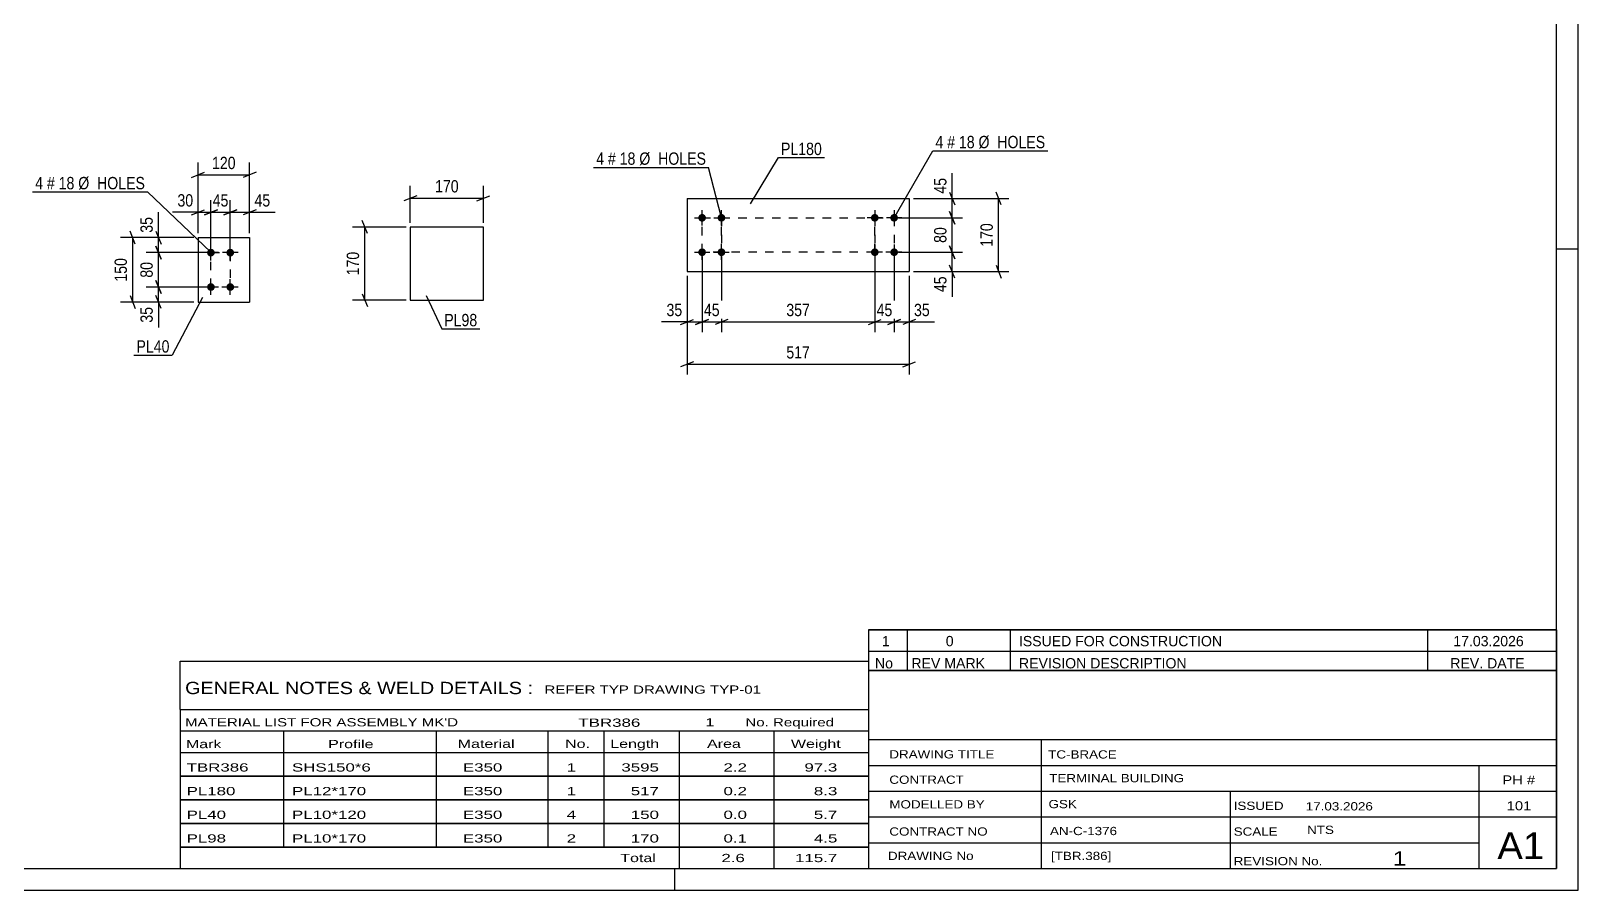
# Model space of a CAD drawing. Header units: millimetres. Extents: x 0 to 594, y 0 to 420.
# Drawn here: x 234.3 to 594, y 0 to 199.8 of the extents above; entities that cross this region are included whole.
import ezdxf

# ---------------------------------------------------------------- set-up
doc = ezdxf.new("R2010")
doc.units = ezdxf.units.MM
doc.linetypes.add('DXK_LINE_DOT2', pattern=[3.9198, 1.9599, -1.9599])
doc.styles.add('Arial Narrow', font='ARIALN.TTF', dxfattribs={"height": 0.2})

# ---------------------------------------------------------------- blocks, each defined once
blk = doc.blocks.new('Unknown-580570954-1131')
at = {"color": 5, "linetype": 'Continuous'}
for p, q in [((594, 0), (594, 420)), ((589, 5), (589, 415)), ((594, 149), (589, 149)), ((5, 5), (589, 5)), ((384, 0), (384, 5)), ((0, 0), (594, 0))]:
    blk.add_line(p, q, dxfattribs=at)
blk = doc.blocks.new('Bolt-580570954-2171 - 2132')
at = {"linetype": 'Continuous'}
for points in [[(276.15, 147.32, -1), (276.15, 149.12, -1)], [(280.65, 147.32, -1), (280.65, 149.12, -1)], [(276.15, 139.32, -1), (276.15, 141.12, -1)], [(280.65, 139.32, -1), (280.65, 141.12, -1)]]:
    blk.add_hatch(color=1, dxfattribs=at).paths.add_polyline_path(points)
at = {"color": 1, "linetype": 'Continuous'}
for p, q in [((277.95, 148.22), (274.35, 148.22)), ((276.15, 146.42), (276.15, 150.02)), ((282.45, 148.22), (278.85, 148.22)), ((280.65, 146.42), (280.65, 150.02)), ((276.15, 138.42), (276.15, 142.02)), ((280.65, 138.42), (280.65, 142.02)), ((277.95, 140.22), (274.35, 140.22)), ((282.45, 140.22), (278.85, 140.22))]:
    blk.add_line(p, q, dxfattribs=at)
blk = doc.blocks.new('Part-580570954-2138 - 2132')
at = {"color": 2, "linetype": 'Continuous'}
for p, q in [((273.15, 151.72), (273.15, 136.72)), ((273.15, 151.72), (285.15, 151.72)), ((285.15, 151.72), (285.15, 136.72)), ((273.15, 136.72), (285.15, 136.72))]:
    blk.add_line(p, q, dxfattribs=at)
blk = doc.blocks.new('Part-580570954-5495 - 5494')
at = {"color": 2, "linetype": 'Continuous'}
for p, q in [((386.85, 160.82), (386.85, 143.82)), ((386.85, 160.82), (438.5, 160.82)), ((438.5, 160.82), (438.5, 143.82)), ((386.85, 143.82), (438.5, 143.82))]:
    blk.add_line(p, q, dxfattribs=at)
blk = doc.blocks.new('Bolt-580570954-5496 - 5494')
at = {"linetype": 'Continuous'}
for points in [[(430.5, 155.42, -1), (430.5, 157.22, -1)], [(435, 155.42, -1), (435, 157.22, -1)], [(430.5, 147.42, -1), (430.5, 149.22, -1)], [(435, 147.42, -1), (435, 149.22, -1)]]:
    blk.add_hatch(color=1, dxfattribs=at).paths.add_polyline_path(points)
at = {"color": 1, "linetype": 'Continuous'}
for p, q in [((432.3, 156.32), (428.7, 156.32)), ((430.5, 158.12), (430.5, 154.52)), ((436.8, 156.32), (433.2, 156.32)), ((435, 158.12), (435, 154.52)), ((432.3, 148.32), (428.7, 148.32)), ((430.5, 150.12), (430.5, 146.52)), ((436.8, 148.32), (433.2, 148.32)), ((435, 150.12), (435, 146.52))]:
    blk.add_line(p, q, dxfattribs=at)
blk = doc.blocks.new('Bolt-580570954-5497 - 5494')
at = {"linetype": 'Continuous'}
for points in [[(390.35, 157.22, -1), (390.35, 155.42, -1)], [(394.85, 157.22, -1), (394.85, 155.42, -1)], [(390.35, 149.22, -1), (390.35, 147.42, -1)], [(394.85, 149.22, -1), (394.85, 147.42, -1)]]:
    blk.add_hatch(color=1, dxfattribs=at).paths.add_polyline_path(points)
at = {"color": 1, "linetype": 'Continuous'}
for p, q in [((388.55, 156.32), (392.15, 156.32)), ((390.35, 154.52), (390.35, 158.12)), ((393.05, 156.32), (396.65, 156.32)), ((394.85, 154.52), (394.85, 158.12)), ((388.55, 148.32), (392.15, 148.32)), ((390.35, 146.52), (390.35, 150.12)), ((393.05, 148.32), (396.65, 148.32)), ((394.85, 146.52), (394.85, 150.12))]:
    blk.add_line(p, q, dxfattribs=at)
blk = doc.blocks.new('Part-580570954-2375 - 2369')
at = {"color": 2, "linetype": 'Continuous'}
for p, q in [((339.51, 154.18), (322.51, 154.18)), ((322.51, 154.18), (322.51, 137.18)), ((339.51, 137.18), (339.51, 154.18)), ((322.51, 137.18), (339.51, 137.18))]:
    blk.add_line(p, q, dxfattribs=at)
blk = doc.blocks.new('Rectangle-580570954-2355 - 2132')
at = {"color": 1, "linetype": 'DXK_LINE_DOT2'}
blk.add_lwpolyline([(276.15, 148.22), (280.65, 148.22), (280.65, 140.22), (276.15, 140.22), (276.15, 148.22)], close=True, dxfattribs=at)
blk = doc.blocks.new('Rectangle-580570954-5668 - 5494')
at = {"color": 1, "linetype": 'DXK_LINE_DOT2'}
blk.add_lwpolyline([(390.35, 156.32), (394.85, 156.32), (394.85, 148.32), (390.35, 148.32), (390.35, 156.32)], close=True, dxfattribs=at)
blk = doc.blocks.new('Rectangle-580570954-5678 - 5494')
at = {"color": 1, "linetype": 'DXK_LINE_DOT2'}
blk.add_lwpolyline([(430.5, 156.32), (435, 156.32), (435, 148.32), (430.5, 148.32), (430.5, 156.32)], close=True, dxfattribs=at)
blk = doc.blocks.new('Rectangle-580570954-5688 - 5494')
at = {"color": 1, "linetype": 'DXK_LINE_DOT2'}
blk.add_lwpolyline([(394.85, 156.32), (430.5, 156.32), (430.5, 148.32), (394.85, 148.32), (394.85, 156.32)], close=True, dxfattribs=at)
blk = doc.blocks.new('StraightDimension-580570954-2278 - 2132')
at = {"color": 7, "linetype": 'Continuous'}
for p, q in [((276.15, 149.22), (276.15, 160.45)), ((280.65, 149.22), (280.65, 160.45)), ((274.65, 157), (277.65, 158.2)), ((276.15, 157.6), (280.65, 157.6)), ((282.15, 158.2), (279.15, 157))]:
    blk.add_line(p, q, dxfattribs=at)
at = {"color": 0}
blk.add_wipeout([(280.83, 158.35), (280.83, 162.55), (275.97, 162.55), (275.97, 158.35)], dxfattribs=at)
at = {"color": 3, "style": 'Arial Narrow'}
blk.add_text('45', height=2.863, dxfattribs=at).set_placement((276.57, 158.95))
blk = doc.blocks.new('StraightDimension-580570954-2248 - 2132')
at = {"color": 7, "linetype": 'Continuous'}
for p, q in [((273.15, 152.72), (273.15, 169.15)), ((285.15, 152.72), (285.15, 169.15)), ((271.65, 165.7), (274.65, 166.9)), ((273.15, 166.3), (285.15, 166.3)), ((286.65, 166.9), (283.65, 165.7))]:
    blk.add_line(p, q, dxfattribs=at)
at = {"color": 0}
blk.add_wipeout([(282.49, 167.05), (282.49, 171.25), (275.81, 171.25), (275.81, 167.05)], dxfattribs=at)
at = {"color": 3, "style": 'Arial Narrow'}
blk.add_text('120', height=2.863, dxfattribs=at).set_placement((276.41, 167.65))
blk = doc.blocks.new('StraightDimension-580570954-2265 - 2132')
at = {"color": 7, "linetype": 'Continuous'}
for p, q in [((280.65, 149.22), (280.65, 160.45)), ((285.15, 152.72), (285.15, 160.45)), ((279.15, 157), (282.15, 158.2)), ((280.65, 157.6), (285.15, 157.6)), ((286.65, 158.2), (283.65, 157))]:
    blk.add_line(p, q, dxfattribs=at)
at = {"color": 0}
blk.add_wipeout([(290.53, 158.35), (290.53, 162.55), (285.68, 162.55), (285.68, 158.35)], dxfattribs=at)
at = {"color": 7, "linetype": 'Continuous'}
blk.add_line((285.15, 157.6), (291.06, 157.6), dxfattribs=at)
blk.add_line((285.15, 157.6), (291.06, 157.6), dxfattribs=at)
at = {"color": 3, "style": 'Arial Narrow'}
blk.add_text('45', height=2.863, dxfattribs=at).set_placement((286.28, 158.95))
blk = doc.blocks.new('StraightDimension-580570954-2288 - 2132')
at = {"color": 7, "linetype": 'Continuous'}
for p, q in [((273.15, 152.72), (273.15, 160.45)), ((276.15, 149.22), (276.15, 160.45)), ((271.65, 157), (274.65, 158.2)), ((273.15, 157.6), (276.15, 157.6)), ((277.65, 158.2), (274.65, 157))]:
    blk.add_line(p, q, dxfattribs=at)
at = {"color": 0}
blk.add_wipeout([(272.63, 158.35), (272.63, 162.55), (267.77, 162.55), (267.77, 158.35)], dxfattribs=at)
at = {"color": 7, "linetype": 'Continuous'}
blk.add_line((273.15, 157.6), (267.25, 157.6), dxfattribs=at)
blk.add_line((273.15, 157.6), (267.25, 157.6), dxfattribs=at)
at = {"color": 3, "style": 'Arial Narrow'}
blk.add_text('30', height=2.863, dxfattribs=at).set_placement((268.37, 158.95))
blk = doc.blocks.new('StraightDimension-580570954-2302 - 2132')
at = {"color": 7, "linetype": 'Continuous'}
for p, q in [((272.15, 151.72), (255.12, 151.72)), ((258.57, 150.22), (257.37, 153.22)), ((257.97, 136.72), (257.97, 151.72)), ((272.15, 136.72), (255.12, 136.72)), ((257.37, 138.22), (258.57, 135.22))]:
    blk.add_line(p, q, dxfattribs=at)
at = {"color": 0}
blk.add_wipeout([(257.22, 147.57), (253.02, 147.57), (253.02, 140.88), (257.22, 140.88)], dxfattribs=at)
at = {"color": 3, "style": 'Arial Narrow'}
blk.add_text('150', height=2.863, rotation=90.0002, dxfattribs=at).set_placement((256.62, 141.48))
blk = doc.blocks.new('StraightDimension-580570954-2319 - 2132')
at = {"color": 7, "linetype": 'Continuous'}
for p, q in [((272.15, 151.72), (261.12, 151.72)), ((263.37, 153.22), (264.57, 150.22)), ((263.97, 148.22), (263.97, 151.72)), ((275.15, 148.22), (261.12, 148.22)), ((264.57, 146.72), (263.37, 149.72))]:
    blk.add_line(p, q, dxfattribs=at)
at = {"color": 0}
blk.add_wipeout([(263.22, 157.11), (259.02, 157.11), (259.02, 152.25), (263.22, 152.25)], dxfattribs=at)
at = {"color": 7, "linetype": 'Continuous'}
blk.add_line((263.97, 151.72), (263.97, 157.63), dxfattribs=at)
blk.add_line((263.97, 151.72), (263.97, 157.63), dxfattribs=at)
at = {"color": 3, "style": 'Arial Narrow'}
blk.add_text('35', height=2.863, rotation=90.0002, dxfattribs=at).set_placement((262.62, 152.85))
blk = doc.blocks.new('StraightDimension-580570954-2332 - 2132')
at = {"color": 7, "linetype": 'Continuous'}
for p, q in [((275.15, 148.22), (261.12, 148.22)), ((263.37, 149.72), (264.57, 146.72)), ((263.97, 140.22), (263.97, 148.22)), ((264.57, 138.72), (263.37, 141.72)), ((275.15, 140.22), (261.12, 140.22))]:
    blk.add_line(p, q, dxfattribs=at)
at = {"color": 0}
blk.add_wipeout([(263.22, 146.65), (259.02, 146.65), (259.02, 141.8), (263.22, 141.8)], dxfattribs=at)
at = {"color": 3, "style": 'Arial Narrow'}
blk.add_text('80', height=2.863, rotation=90.0002, dxfattribs=at).set_placement((262.62, 142.4))
blk = doc.blocks.new('StraightDimension-580570954-2342 - 2132')
at = {"color": 7, "linetype": 'Continuous'}
for p, q in [((263.37, 141.72), (264.57, 138.72)), ((275.15, 140.22), (261.12, 140.22)), ((272.15, 136.72), (261.12, 136.72)), ((264.57, 135.22), (263.37, 138.22)), ((263.97, 136.72), (263.97, 140.22))]:
    blk.add_line(p, q, dxfattribs=at)
at = {"color": 0}
blk.add_wipeout([(263.22, 136.2), (259.02, 136.2), (259.02, 131.34), (263.22, 131.34)], dxfattribs=at)
at = {"color": 7, "linetype": 'Continuous'}
blk.add_line((263.97, 136.72), (263.97, 130.82), dxfattribs=at)
blk.add_line((263.97, 136.72), (263.97, 130.82), dxfattribs=at)
at = {"color": 3, "style": 'Arial Narrow'}
blk.add_text('35', height=2.863, rotation=90.0002, dxfattribs=at).set_placement((262.62, 131.94))
blk = doc.blocks.new('StraightDimension-580570954-5501 - 5494')
at = {"color": 7, "linetype": 'Continuous'}
for p, q in [((435, 147.32), (435, 129.71)), ((438.5, 142.82), (438.5, 129.71)), ((433.5, 131.51), (436.5, 132.71)), ((435, 132.11), (438.5, 132.11)), ((440, 132.71), (437, 131.51))]:
    blk.add_line(p, q, dxfattribs=at)
at = {"color": 0}
blk.add_wipeout([(443.88, 132.86), (443.88, 137.06), (439.02, 137.06), (439.02, 132.86)], dxfattribs=at)
at = {"color": 7, "linetype": 'Continuous'}
blk.add_line((438.5, 132.11), (444.41, 132.11), dxfattribs=at)
blk.add_line((438.5, 132.11), (444.41, 132.11), dxfattribs=at)
at = {"color": 3, "style": 'Arial Narrow'}
blk.add_text('35', height=2.863, dxfattribs=at).set_placement((439.62, 133.46))
blk = doc.blocks.new('StraightDimension-580570954-5502 - 5494')
at = {"color": 7, "linetype": 'Continuous'}
for p, q in [((430.5, 147.32), (430.5, 129.71)), ((435, 147.32), (435, 129.71)), ((429, 131.51), (432, 132.71)), ((430.5, 132.11), (435, 132.11)), ((436.5, 132.71), (433.5, 131.51))]:
    blk.add_line(p, q, dxfattribs=at)
at = {"color": 0}
blk.add_wipeout([(435.18, 132.86), (435.18, 137.06), (430.32, 137.06), (430.32, 132.86)], dxfattribs=at)
at = {"color": 3, "style": 'Arial Narrow'}
blk.add_text('45', height=2.863, dxfattribs=at).set_placement((430.92, 133.46))
blk = doc.blocks.new('StraightDimension-580570954-5503 - 5494')
at = {"color": 7, "linetype": 'Continuous'}
for p, q in [((394.85, 147.32), (394.85, 129.71)), ((430.5, 147.32), (430.5, 129.71)), ((396.35, 132.71), (393.35, 131.51)), ((394.85, 132.11), (430.5, 132.11)), ((429, 131.51), (432, 132.71))]:
    blk.add_line(p, q, dxfattribs=at)
at = {"color": 0}
blk.add_wipeout([(416.02, 132.86), (416.02, 137.06), (409.33, 137.06), (409.33, 132.86)], dxfattribs=at)
at = {"color": 3, "style": 'Arial Narrow'}
blk.add_text('357', height=2.863, dxfattribs=at).set_placement((409.93, 133.46))
blk = doc.blocks.new('StraightDimension-580570954-5504 - 5494')
at = {"color": 7, "linetype": 'Continuous'}
for p, q in [((390.35, 147.32), (390.35, 129.71)), ((394.85, 147.32), (394.85, 129.71)), ((388.85, 131.51), (391.85, 132.71)), ((390.35, 132.11), (394.85, 132.11)), ((396.35, 132.71), (393.35, 131.51))]:
    blk.add_line(p, q, dxfattribs=at)
at = {"color": 0}
blk.add_wipeout([(395.03, 132.86), (395.03, 137.06), (390.17, 137.06), (390.17, 132.86)], dxfattribs=at)
at = {"color": 3, "style": 'Arial Narrow'}
blk.add_text('45', height=2.863, dxfattribs=at).set_placement((390.77, 133.46))
blk = doc.blocks.new('StraightDimension-580570954-5505 - 5494')
at = {"color": 7, "linetype": 'Continuous'}
for p, q in [((390.35, 147.32), (390.35, 129.71)), ((386.85, 142.82), (386.85, 129.71)), ((385.35, 131.51), (388.35, 132.71)), ((386.85, 132.11), (390.35, 132.11)), ((391.85, 132.71), (388.85, 131.51))]:
    blk.add_line(p, q, dxfattribs=at)
at = {"color": 0}
blk.add_wipeout([(386.32, 132.86), (386.32, 137.06), (381.47, 137.06), (381.47, 132.86)], dxfattribs=at)
at = {"color": 7, "linetype": 'Continuous'}
blk.add_line((386.85, 132.11), (380.94, 132.11), dxfattribs=at)
blk.add_line((386.85, 132.11), (380.94, 132.11), dxfattribs=at)
at = {"color": 3, "style": 'Arial Narrow'}
blk.add_text('35', height=2.863, dxfattribs=at).set_placement((382.07, 133.46))
blk = doc.blocks.new('StraightDimension-580570954-5521 - 5494')
at = {"color": 7, "linetype": 'Continuous'}
for p, q in [((386.85, 142.82), (386.85, 119.86)), ((438.5, 142.82), (438.5, 119.86)), ((388.35, 122.86), (385.35, 121.66)), ((437, 121.66), (440, 122.86)), ((386.85, 122.26), (438.5, 122.26))]:
    blk.add_line(p, q, dxfattribs=at)
at = {"color": 0}
blk.add_wipeout([(416.02, 123.01), (416.02, 127.21), (409.33, 127.21), (409.33, 123.01)], dxfattribs=at)
at = {"color": 3, "style": 'Arial Narrow'}
blk.add_text('517', height=2.863, dxfattribs=at).set_placement((409.93, 123.61))
blk = doc.blocks.new('StraightDimension-580570954-5541 - 5494')
at = {"color": 7, "linetype": 'Continuous'}
for p, q in [((459.88, 159.32), (458.68, 162.32)), ((439.5, 160.82), (461.68, 160.82)), ((459.28, 143.82), (459.28, 160.82)), ((458.68, 145.32), (459.88, 142.32)), ((439.5, 143.82), (461.68, 143.82))]:
    blk.add_line(p, q, dxfattribs=at)
at = {"color": 0}
blk.add_wipeout([(458.53, 155.66), (454.33, 155.66), (454.33, 148.98), (458.53, 148.98)], dxfattribs=at)
at = {"color": 3, "style": 'Arial Narrow'}
blk.add_text('170', height=2.863, rotation=90.0002, dxfattribs=at).set_placement((457.93, 149.58))
blk = doc.blocks.new('StraightDimension-580570954-5646 - 5494')
at = {"color": 7, "linetype": 'Continuous'}
for p, q in [((447.9, 162.32), (449.1, 159.32)), ((439.5, 160.82), (450.9, 160.82)), ((448.5, 156.32), (448.5, 160.82)), ((436, 156.32), (450.9, 156.32)), ((449.1, 154.82), (447.9, 157.82))]:
    blk.add_line(p, q, dxfattribs=at)
at = {"color": 0}
blk.add_wipeout([(447.75, 166.2), (443.55, 166.2), (443.55, 161.34), (447.75, 161.34)], dxfattribs=at)
at = {"color": 7, "linetype": 'Continuous'}
blk.add_line((448.5, 160.82), (448.5, 166.72), dxfattribs=at)
blk.add_line((448.5, 160.82), (448.5, 166.72), dxfattribs=at)
at = {"color": 3, "style": 'Arial Narrow'}
blk.add_text('45', height=2.863, rotation=90.0002, dxfattribs=at).set_placement((447.15, 161.94))
blk = doc.blocks.new('StraightDimension-580570954-5647 - 5494')
at = {"color": 7, "linetype": 'Continuous'}
for p, q in [((436, 156.32), (450.9, 156.32)), ((447.9, 157.82), (449.1, 154.82)), ((448.5, 148.32), (448.5, 156.32)), ((436, 148.32), (450.9, 148.32)), ((449.1, 146.82), (447.9, 149.82))]:
    blk.add_line(p, q, dxfattribs=at)
at = {"color": 0}
blk.add_wipeout([(447.75, 154.75), (443.55, 154.75), (443.55, 149.89), (447.75, 149.89)], dxfattribs=at)
at = {"color": 3, "style": 'Arial Narrow'}
blk.add_text('80', height=2.863, rotation=90.0002, dxfattribs=at).set_placement((447.15, 150.49))
blk = doc.blocks.new('StraightDimension-580570954-5648 - 5494')
at = {"color": 7, "linetype": 'Continuous'}
for p, q in [((436, 148.32), (450.9, 148.32)), ((447.9, 149.82), (449.1, 146.82)), ((448.5, 143.82), (448.5, 148.32)), ((449.1, 142.32), (447.9, 145.32)), ((439.5, 143.82), (450.9, 143.82))]:
    blk.add_line(p, q, dxfattribs=at)
at = {"color": 0}
blk.add_wipeout([(447.75, 143.29), (443.55, 143.29), (443.55, 138.44), (447.75, 138.44)], dxfattribs=at)
at = {"color": 7, "linetype": 'Continuous'}
blk.add_line((448.5, 143.82), (448.5, 137.91), dxfattribs=at)
blk.add_line((448.5, 143.82), (448.5, 137.91), dxfattribs=at)
at = {"color": 3, "style": 'Arial Narrow'}
blk.add_text('45', height=2.863, rotation=90.0002, dxfattribs=at).set_placement((447.15, 139.04))
blk = doc.blocks.new('StraightDimension-580570954-2377 - 2369')
at = {"color": 7, "linetype": 'Continuous'}
for p, q in [((312.54, 152.68), (311.34, 155.68)), ((321.51, 154.18), (309.09, 154.18)), ((311.94, 137.18), (311.94, 154.18)), ((321.51, 137.18), (309.09, 137.18)), ((311.34, 138.68), (312.54, 135.68))]:
    blk.add_line(p, q, dxfattribs=at)
at = {"color": 0}
blk.add_wipeout([(311.19, 149.02), (306.99, 149.02), (306.99, 142.34), (311.19, 142.34)], dxfattribs=at)
at = {"color": 3, "style": 'Arial Narrow'}
blk.add_text('170', height=2.863, rotation=90.0002, dxfattribs=at).set_placement((310.59, 142.94))
blk = doc.blocks.new('StraightDimension-580570954-2386 - 2369')
at = {"color": 7, "linetype": 'Continuous'}
for p, q in [((322.51, 155.18), (322.51, 163.72)), ((339.51, 155.18), (339.51, 163.72)), ((324.01, 161.47), (321.01, 160.27)), ((322.51, 160.87), (339.51, 160.87)), ((338.01, 160.27), (341.01, 161.47))]:
    blk.add_line(p, q, dxfattribs=at)
at = {"color": 0}
blk.add_wipeout([(334.36, 161.62), (334.36, 165.82), (327.67, 165.82), (327.67, 161.62)], dxfattribs=at)
at = {"color": 3, "style": 'Arial Narrow'}
blk.add_text('170', height=2.863, dxfattribs=at).set_placement((328.27, 162.22))
blk = doc.blocks.new('Unknown-580570954-6440')
at = {"color": 7, "linetype": 'Continuous'}
for p, q in [((429, 60.55), (589, 60.55)), ((589, 60.55), (429, 60.55)), ((429, 60.55), (429, 55.55)), ((438, 60.55), (438, 55.55)), ((462, 60.55), (462, 55.55)), ((559, 60.55), (559, 55.55)), ((589, 60.55), (589, 55.55)), ((429, 55.55), (589, 55.55)), ((429, 55.55), (429, 51.05)), ((429, 55.55), (589, 55.55)), ((438, 55.55), (438, 51.05)), ((462, 55.55), (462, 51.05)), ((559, 55.55), (559, 51.05)), ((589, 55.55), (589, 51.05)), ((589, 51.05), (429, 51.05))]:
    blk.add_line(p, q, dxfattribs=at)
at = {"color": 7, "linetype": 'Continuous', "style": 'Arial Narrow'}
for s, height, width, p in [('1', 2.39, 1.196471, (432.16, 56.7)), ('0', 2.39, 1.196471, (447, 56.7)), ('ISSUED FOR CONSTRUCTION', 2.3861, 1.196471, (464, 56.7)), ('17.03.2026', 2.386, 1.196471, (565, 56.7)), ('REVISION DESCRIPTION', 2.3861, 1.2, (464, 51.55)), ('No', 2.386, 1.2, (430.54, 51.55)), ('REV MARK', 2.386, 1.2, (439, 51.55)), ('REV. DATE', 2.386, 1.2, (564.28, 51.55))]:
    blk.add_text(s, height=height, dxfattribs=dict(at, width=width)).set_placement(p)
blk = doc.blocks.new('Unknown-580570954-6439')
at = {"color": 7, "linetype": 'Continuous'}
for p, q in [((429, 51.05), (429, 5)), ((429, 51.05), (589, 51.05)), ((589, 51), (589, 5)), ((429, 35), (589, 35)), ((469.14, 35), (469.14, 5)), ((429, 29), (589, 29)), ((571, 5.05), (571, 29.05)), ((429, 23), (589, 23)), ((513.14, 23), (513.14, 5)), ((429, 17), (589, 17)), ((429, 11), (571, 11)), ((429, 5), (589, 5))]:
    blk.add_line(p, q, dxfattribs=at)
at = {"color": 7, "style": 'Arial Narrow'}
for s, height, width, p in [('DRAWING TITLE', 1.9089, 1.425378, (433.88, 30.61)), ('TC-BRACE', 1.909, 1.425378, (470.81, 30.59)), ('CONTRACT', 1.909, 1.425378, (433.88, 24.71)), ('TERMINAL BUILDING', 1.9089, 1.425378, (471.06, 25.07)), ('MODELLED BY', 1.9089, 1.425378, (433.88, 18.98)), ('GSK', 1.909, 1.425378, (470.88, 19.04)), ('ISSUED', 1.909, 1.425378, (513.94, 18.64)), ('17.03.2026', 1.909, 1.425378, (530.69, 18.52)), ('CONTRACT NO', 1.9089, 1.425378, (433.88, 12.66)), ('AN-C-1376', 1.909, 1.425378, (471.23, 12.78)), ('SCALE', 1.909, 1.425378, (513.94, 12.65)), ('A1', 6.204, 1.25, (575.24, 7.2)), ('DRAWING No', 1.909, 1.425378, (433.56, 7)), ('[TBR.386]', 1.909, 1.425378, (471.46, 6.99)), ('REVISION No.', 1.9089, 1.425378, (513.94, 5.77)), ('1', 3.34, 1.5, (550.91, 5.68))]:
    blk.add_text(s, height=height, dxfattribs=dict(at, width=width)).set_placement(p)
at = {"color": 7, "linetype": 'Continuous', "style": 'Arial Narrow'}
for s, height, width, p in [('PH #', 2.1, 1.42538, (576.4, 24.55)), ('101', 2.1, 1.42538, (577.41, 18.55)), ('NTS', 1.909, 1.425378, (531, 13.05))]:
    blk.add_text(s, height=height, dxfattribs=dict(at, width=width)).set_placement(p)
blk = doc.blocks.new('Unknown-580570954-6441')
at = {"color": 7, "linetype": 'Continuous'}
for p, q in [((269, 53.25), (429, 53.25)), ((269, 42), (269, 53.25)), ((429, 53.25), (429, 42)), ((269, 42), (429, 42)), ((269, 42), (269, 37)), ((429, 42), (429, 37)), ((269, 37), (429, 37)), ((269, 37), (269, 32)), ((293, 37), (293, 32)), ((328.5, 37), (328.5, 32)), ((354.5, 37), (354.5, 32)), ((367.5, 37), (367.5, 32)), ((385, 37), (385, 32)), ((407, 37), (407, 32)), ((429, 37), (429, 32)), ((269, 32), (429, 32)), ((269, 31.95), (269, 26.55)), ((269, 31.95), (429, 31.95)), ((293, 32), (293, 26.5)), ((328.5, 32), (328.5, 26.5)), ((354.5, 32), (354.5, 26.5)), ((367.5, 32), (367.5, 26.5)), ((385, 32), (385, 26.5)), ((407, 32), (407, 26.5)), ((429, 31.95), (429, 26.55)), ((269, 26.55), (429, 26.55)), ((269, 26.45), (269, 21.05)), ((269, 26.45), (429, 26.45)), ((293, 26.5), (293, 21)), ((328.5, 26.5), (328.5, 21)), ((354.5, 26.5), (354.5, 21)), ((367.5, 26.5), (367.5, 21)), ((385, 26.5), (385, 21)), ((407, 26.5), (407, 21)), ((429, 26.45), (429, 21.05)), ((269, 21.05), (429, 21.05)), ((269, 20.95), (269, 15.55)), ((269, 20.95), (429, 20.95)), ((293, 21), (293, 15.5)), ((328.5, 21), (328.5, 15.5)), ((354.5, 21), (354.5, 15.5)), ((367.5, 21), (367.5, 15.5)), ((385, 21), (385, 15.5)), ((407, 21), (407, 15.5)), ((429, 20.95), (429, 15.55)), ((269, 15.55), (429, 15.55)), ((269, 15.45), (269, 10.05)), ((269, 15.45), (429, 15.45)), ((293, 15.5), (293, 10)), ((328.5, 15.5), (328.5, 10)), ((354.5, 15.5), (354.5, 10)), ((367.5, 15.5), (367.5, 10)), ((385, 15.5), (385, 10)), ((407, 15.5), (407, 10)), ((429, 15.45), (429, 10.05)), ((269, 10.05), (429, 10.05)), ((269, 10), (429, 10)), ((269, 10), (269, 5)), ((385, 10), (385, 5)), ((407, 10), (407, 5)), ((429, 10), (429, 5)), ((269, 5), (429, 5))]:
    blk.add_line(p, q, dxfattribs=at)
at = {"color": 7, "style": 'Arial Narrow'}
for s, height, width, p in [('GENERAL NOTES & WELD DETAILS :', 2.8633, 1.4, (270.15, 45.56)), ('REFER TYP DRAWING TYP-01', 1.9089, 1.6, (353.7, 45.66)), ("MATERIAL LIST FOR ASSEMBLY MK'D", 1.9089, 1.6, (270.15, 38.06)), ('TBR386', 1.909, 1.794707, (361.59, 37.97)), ('1', 1.91, 1.794707, (391.08, 38.06)), ('No. Required', 1.9089, 1.6, (400.41, 38.06)), ('Mark', 1.909, 1.7, (270.34, 33)), ('Profile', 1.909, 1.7, (303.41, 33)), ('Material', 1.909, 1.7, (333.54, 33.06)), ('No.', 1.909, 1.7, (358.5, 33.06)), ('Length', 1.909, 1.7, (369, 33.06)), ('Area', 1.909, 1.7, (391.5, 33.06)), ('Weight', 1.909, 1.7, (411, 33.06))]:
    blk.add_text(s, height=height, dxfattribs=dict(at, width=width)).set_placement(p)
at = {"color": 7, "linetype": 'Continuous', "style": 'Arial Narrow'}
for s, height, width, p in [('TBR386', 1.909, 1.794707, (270.5, 27.56)), ('SHS150*6', 1.909, 1.794707, (295, 27.56)), ('E350', 1.909, 1.794707, (334.74, 27.56)), ('1', 1.91, 1.794707, (358.86, 27.56)), ('3595', 1.909, 1.794707, (371.58, 27.56)), ('2.2', 1.909, 1.794707, (395.32, 27.56)), ('97.3', 1.909, 1.794707, (414.14, 27.56)), ('PL180', 1.909, 1.794707, (270.5, 22.06)), ('PL12*170', 1.909, 1.794707, (295, 22.06)), ('E350', 1.909, 1.794707, (334.74, 22.06)), ('1', 1.91, 1.794707, (358.86, 22.06)), ('517', 1.909, 1.794707, (373.77, 22.06)), ('0.2', 1.909, 1.794707, (395.32, 22.06)), ('8.3', 1.909, 1.794707, (416.33, 22.06)), ('PL40', 1.909, 1.794707, (270.5, 16.56)), ('PL10*120', 1.909, 1.794707, (295, 16.56)), ('E350', 1.909, 1.794707, (334.74, 16.56)), ('4', 1.91, 1.794707, (358.86, 16.56)), ('150', 1.909, 1.794707, (373.77, 16.56)), ('0.0', 1.909, 1.794707, (395.32, 16.56)), ('5.7', 1.909, 1.794707, (416.33, 16.56)), ('PL98', 1.909, 1.794707, (270.5, 11.06)), ('PL10*170', 1.909, 1.794707, (295, 11.06)), ('E350', 1.909, 1.794707, (334.74, 11.06)), ('2', 1.91, 1.794707, (358.86, 11.06)), ('170', 1.909, 1.794707, (373.77, 11.06)), ('0.1', 1.909, 1.794707, (395.32, 11.06)), ('4.5', 1.909, 1.794707, (416.33, 11.06)), ('Total', 1.909, 1.7, (371.33, 6.5)), ('2.6', 1.909, 1.794707, (394.83, 6.5)), ('115.7', 1.909, 1.794707, (411.96, 6.5))]:
    blk.add_text(s, height=height, dxfattribs=dict(at, width=width)).set_placement(p)
blk = doc.blocks.new('Mark-580570954-2134 - 2132')
at = {"color": 0}
blk.add_wipeout([(266.53, 124.98), (266.53, 127.98), (258.85, 127.98), (258.85, 124.98)], dxfattribs=at)
blk.add_wipeout([(266.53, 124.98), (266.53, 127.98), (258.85, 127.98), (258.85, 124.98)], dxfattribs=at)
at = {"color": 30, "linetype": 'Continuous'}
for p in [(274.2, 137.78), (258.25, 124.38)]:
    blk.add_line(p, (267.13, 124.38), dxfattribs=at)
at = {"color": 3, "style": 'Arial Narrow'}
blk.add_text('PL40', height=2.863, dxfattribs=at).set_placement((258.85, 124.98))
blk = doc.blocks.new('Mark-580570954-2167 - 2132')
at = {"color": 0}
blk.add_wipeout([(237.13, 162.96), (237.13, 165.96), (235.3, 165.96), (235.3, 162.96)], dxfattribs=at)
blk.add_wipeout([(237.13, 162.96), (237.13, 165.96), (235.3, 165.96), (235.3, 162.96)], dxfattribs=at)
blk.add_wipeout([(239.86, 162.96), (239.86, 165.96), (238.03, 165.96), (238.03, 162.96)], dxfattribs=at)
blk.add_wipeout([(239.86, 162.96), (239.86, 165.96), (238.03, 165.96), (238.03, 162.96)], dxfattribs=at)
at = {"color": 3, "style": 'Arial Narrow'}
blk.add_text('4', height=2.86, dxfattribs=at).set_placement((235.3, 162.96))
at = {"color": 0}
blk.add_wipeout([(244.41, 162.96), (244.41, 165.96), (240.76, 165.96), (240.76, 162.96)], dxfattribs=at)
blk.add_wipeout([(244.41, 162.96), (244.41, 165.96), (240.76, 165.96), (240.76, 162.96)], dxfattribs=at)
at = {"color": 3, "style": 'Arial Narrow'}
blk.add_text('#', height=2.86, dxfattribs=at).set_placement((238.03, 162.96))
at = {"color": 0}
blk.add_wipeout([(260.84, 162.96), (260.84, 165.96), (245.31, 165.96), (245.31, 162.96)], dxfattribs=at)
blk.add_wipeout([(260.84, 162.96), (260.84, 165.96), (245.31, 165.96), (245.31, 162.96)], dxfattribs=at)
at = {"color": 7, "linetype": 'Continuous'}
for p in [(234.7, 162.36), (276.1, 148.32)]:
    blk.add_line(p, (261.44, 162.36), dxfattribs=at)
at = {"color": 3, "style": 'Arial Narrow'}
for s, p in [('18', (240.76, 162.96)), ('Ø  HOLES', (245.31, 162.96))]:
    blk.add_text(s, height=2.863, dxfattribs=at).set_placement(p)
blk = doc.blocks.new('Mark-580570954-5544 - 5494')
at = {"color": 0}
blk.add_wipeout([(418.2, 170.92), (418.2, 173.92), (408.69, 173.92), (408.69, 170.92)], dxfattribs=at)
blk.add_wipeout([(418.2, 170.92), (418.2, 173.92), (408.69, 173.92), (408.69, 170.92)], dxfattribs=at)
at = {"color": 30, "linetype": 'Continuous'}
for p, q in [((401.58, 159.58), (408.09, 170.32)), ((408.09, 170.32), (418.8, 170.32))]:
    blk.add_line(p, q, dxfattribs=at)
at = {"color": 3, "style": 'Arial Narrow'}
blk.add_text('PL180', height=2.863, dxfattribs=at).set_placement((408.69, 170.92))
blk = doc.blocks.new('Mark-580570954-5547 - 5494')
at = {"color": 0}
blk.add_wipeout([(446.43, 172.51), (446.43, 175.51), (444.6, 175.51), (444.6, 172.51)], dxfattribs=at)
blk.add_wipeout([(446.43, 172.51), (446.43, 175.51), (444.6, 175.51), (444.6, 172.51)], dxfattribs=at)
at = {"color": 7, "linetype": 'Continuous'}
blk.add_line((435, 156.32), (444, 171.91), dxfattribs=at)
at = {"color": 0}
blk.add_wipeout([(449.16, 172.51), (449.16, 175.51), (447.33, 175.51), (447.33, 172.51)], dxfattribs=at)
blk.add_wipeout([(449.16, 172.51), (449.16, 175.51), (447.33, 175.51), (447.33, 172.51)], dxfattribs=at)
at = {"color": 3, "style": 'Arial Narrow'}
blk.add_text('4', height=2.86, dxfattribs=at).set_placement((444.6, 172.51))
at = {"color": 0}
blk.add_wipeout([(453.71, 172.51), (453.71, 175.51), (450.06, 175.51), (450.06, 172.51)], dxfattribs=at)
blk.add_wipeout([(453.71, 172.51), (453.71, 175.51), (450.06, 175.51), (450.06, 172.51)], dxfattribs=at)
at = {"color": 3, "style": 'Arial Narrow'}
blk.add_text('#', height=2.86, dxfattribs=at).set_placement((447.33, 172.51))
at = {"color": 0}
blk.add_wipeout([(470.14, 172.51), (470.14, 175.51), (454.61, 175.51), (454.61, 172.51)], dxfattribs=at)
blk.add_wipeout([(470.14, 172.51), (470.14, 175.51), (454.61, 175.51), (454.61, 172.51)], dxfattribs=at)
at = {"color": 7, "linetype": 'Continuous'}
blk.add_line((444, 171.91), (470.74, 171.91), dxfattribs=at)
at = {"color": 3, "style": 'Arial Narrow'}
for s, p in [('18', (450.06, 172.51)), ('Ø  HOLES', (454.61, 172.51))]:
    blk.add_text(s, height=2.863, dxfattribs=at).set_placement(p)
blk = doc.blocks.new('Mark-580570954-5548 - 5494')
at = {"color": 0}
blk.add_wipeout([(367.56, 168.66), (367.56, 171.66), (365.73, 171.66), (365.73, 168.66)], dxfattribs=at)
blk.add_wipeout([(367.56, 168.66), (367.56, 171.66), (365.73, 171.66), (365.73, 168.66)], dxfattribs=at)
blk.add_wipeout([(370.29, 168.66), (370.29, 171.66), (368.46, 171.66), (368.46, 168.66)], dxfattribs=at)
blk.add_wipeout([(370.29, 168.66), (370.29, 171.66), (368.46, 171.66), (368.46, 168.66)], dxfattribs=at)
at = {"color": 3, "style": 'Arial Narrow'}
blk.add_text('4', height=2.86, dxfattribs=at).set_placement((365.73, 168.66))
at = {"color": 0}
blk.add_wipeout([(374.85, 168.66), (374.85, 171.66), (371.19, 171.66), (371.19, 168.66)], dxfattribs=at)
blk.add_wipeout([(374.85, 168.66), (374.85, 171.66), (371.19, 171.66), (371.19, 168.66)], dxfattribs=at)
at = {"color": 3, "style": 'Arial Narrow'}
blk.add_text('#', height=2.86, dxfattribs=at).set_placement((368.46, 168.66))
at = {"color": 0}
blk.add_wipeout([(391.27, 168.66), (391.27, 171.66), (375.75, 171.66), (375.75, 168.66)], dxfattribs=at)
blk.add_wipeout([(391.27, 168.66), (391.27, 171.66), (375.75, 171.66), (375.75, 168.66)], dxfattribs=at)
at = {"color": 7, "linetype": 'Continuous'}
for p in [(365.13, 168.06), (394.85, 156.32)]:
    blk.add_line(p, (391.87, 168.06), dxfattribs=at)
at = {"color": 3, "style": 'Arial Narrow'}
for s, p in [('18', (371.19, 168.66)), ('Ø  HOLES', (375.75, 168.66))]:
    blk.add_text(s, height=2.863, dxfattribs=at).set_placement(p)
blk = doc.blocks.new('Mark-580570954-2371 - 2369')
at = {"color": 0}
blk.add_wipeout([(338.07, 131.11), (338.07, 134.11), (330.4, 134.11), (330.4, 131.11)], dxfattribs=at)
blk.add_wipeout([(338.07, 131.11), (338.07, 134.11), (330.4, 134.11), (330.4, 131.11)], dxfattribs=at)
at = {"color": 30, "linetype": 'Continuous'}
for p, q in [((326.16, 138.23), (329.8, 130.51)), ((329.8, 130.51), (338.67, 130.51))]:
    blk.add_line(p, q, dxfattribs=at)
at = {"color": 3, "style": 'Arial Narrow'}
blk.add_text('PL98', height=2.863, dxfattribs=at).set_placement((330.4, 131.11))

msp = doc.modelspace()

# ---------------------------------------------------------------- block references
for name in ['Unknown-580570954-1131', 'Part-580570954-5495 - 5494', 'Bolt-580570954-5497 - 5494', 'Rectangle-580570954-5668 - 5494', 'Rectangle-580570954-5688 - 5494', 'Bolt-580570954-5496 - 5494', 'Rectangle-580570954-5678 - 5494', 'Part-580570954-2138 - 2132', 'Part-580570954-2375 - 2369', 'Bolt-580570954-2171 - 2132', 'Rectangle-580570954-2355 - 2132', 'Unknown-580570954-6440', 'Unknown-580570954-6441', 'Unknown-580570954-6439']:
    msp.add_blockref(name, (0, 0))

# ---------------------------------------------------------------- next in the draw order: block references
for name in ['Mark-580570954-5544 - 5494', 'Mark-580570954-5548 - 5494', 'StraightDimension-580570954-2278 - 2132', 'StraightDimension-580570954-2377 - 2369', 'StraightDimension-580570954-5501 - 5494', 'Mark-580570954-2371 - 2369']:
    msp.add_blockref(name, (0, 0))

# ---------------------------------------------------------------- next in the draw order: block references
for name in ['StraightDimension-580570954-2248 - 2132', 'StraightDimension-580570954-2386 - 2369', 'StraightDimension-580570954-5502 - 5494']:
    msp.add_blockref(name, (0, 0))

# ---------------------------------------------------------------- next in the draw order: block references
for name in ['StraightDimension-580570954-2265 - 2132', 'StraightDimension-580570954-5503 - 5494']:
    msp.add_blockref(name, (0, 0))

# ---------------------------------------------------------------- next in the draw order: block references
for name in ['StraightDimension-580570954-2288 - 2132', 'StraightDimension-580570954-5504 - 5494']:
    msp.add_blockref(name, (0, 0))

# ---------------------------------------------------------------- next in the draw order: block references
for name in ['StraightDimension-580570954-2302 - 2132', 'StraightDimension-580570954-5505 - 5494']:
    msp.add_blockref(name, (0, 0))

# ---------------------------------------------------------------- next in the draw order: block references
for name in ['StraightDimension-580570954-2319 - 2132', 'StraightDimension-580570954-5521 - 5494']:
    msp.add_blockref(name, (0, 0))

# ---------------------------------------------------------------- next in the draw order: block references
for name in ['StraightDimension-580570954-5541 - 5494', 'StraightDimension-580570954-2332 - 2132']:
    msp.add_blockref(name, (0, 0))

# ---------------------------------------------------------------- next in the draw order: block references
for name in ['Mark-580570954-2167 - 2132', 'StraightDimension-580570954-5646 - 5494', 'StraightDimension-580570954-2342 - 2132']:
    msp.add_blockref(name, (0, 0))

# ---------------------------------------------------------------- next in the draw order: block references
for name in ['StraightDimension-580570954-5647 - 5494', 'Mark-580570954-2134 - 2132']:
    msp.add_blockref(name, (0, 0))

# ---------------------------------------------------------------- next in the draw order: block references
for name in ['Mark-580570954-5547 - 5494', 'StraightDimension-580570954-5648 - 5494']:
    msp.add_blockref(name, (0, 0))

doc.saveas('drawing.dxf')
